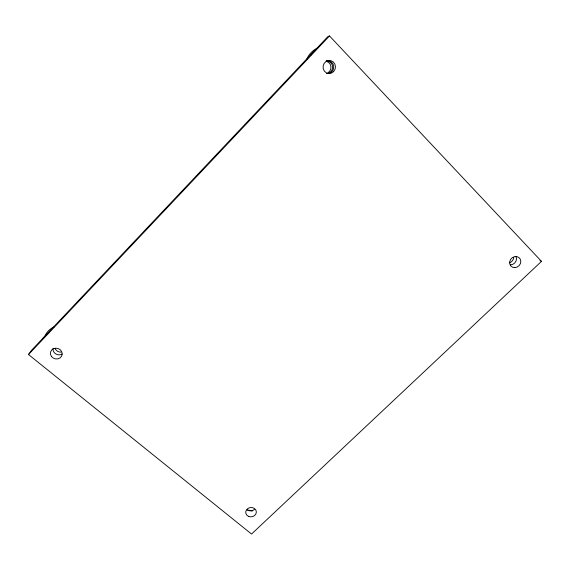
<?xml version="1.0" encoding="UTF-8"?>
<svg xmlns="http://www.w3.org/2000/svg" width="570" height="570" viewBox="0 0 570 570"><rect width="100%" height="100%" fill="white"/><g stroke="black" fill="none" stroke-linecap="round" stroke-linejoin="round"><path stroke-width="0.85" d="M28.5 354.519L31.435 350.408L327.85 36.608L329.503 35.953L541.5 261.373L251.541 534.047L28.5 354.519L329.503 35.953M247.501 510.015L252.538 510.955M539.968 260.476L541.5 261.373M42.821 338.466A19.53 17.691 16.2 0 1 44.987 336.172M310.771 55.226A21.418 20.363 -80.7 0 1 316.193 49.483M326.61 60.919A6.356 6.042 -80.8 0 1 332.616 67.217A6.356 6.042 -80.8 0 1 326.524 73.623M306.781 59.223A20.862 19.843 -81.1 0 1 317.483 48.108M326.596 61.368A6.256 5.949 -81.1 0 1 327.957 72.803M326.083 60.99A6.427 6.106 -80.6 0 1 333.692 66.277A6.427 6.106 -80.6 0 1 327.579 73.587M513.72 257.462A5.721 5.166 -42.9 0 1 509.281 262.806M515.993 256.5A5.778 5.208 -42.7 0 1 510.585 264.836M254.484 509.352A5.258 4.624 -7.4 0 1 247.074 509.708M60.954 352.132A5.8 5.258 16.4 0 1 55.041 348.398M44.994 336.101A19.052 17.307 16.5 0 1 54.043 326.959M62.151 354.027A5.857 5.308 16.2 0 1 55.696 353.849A5.857 5.308 16.2 0 1 53.074 348.298M514.767 267.622A5.864 5.28 -42.6 0 0 520.282 259.172A5.864 5.28 -42.6 0 0 510.599 259.407A5.864 5.28 -42.6 0 0 514.767 267.622M51.457 356.45A5.949 5.379 16 0 0 61.645 356.122A5.949 5.379 16 0 0 55.767 348.156A5.949 5.379 16 0 0 51.457 356.45M248.456 516.356A5.337 4.674 -7.5 0 0 256.35 511.931A5.337 4.674 -7.5 0 0 248.285 508.248A5.337 4.674 -7.5 0 0 248.456 516.356M333.607 71.592A6.534 6.206 -80.4 0 0 330.921 60.705A6.534 6.206 -80.4 0 0 323.24 68.749A6.534 6.206 -80.4 0 0 333.607 71.592"/></g></svg>
